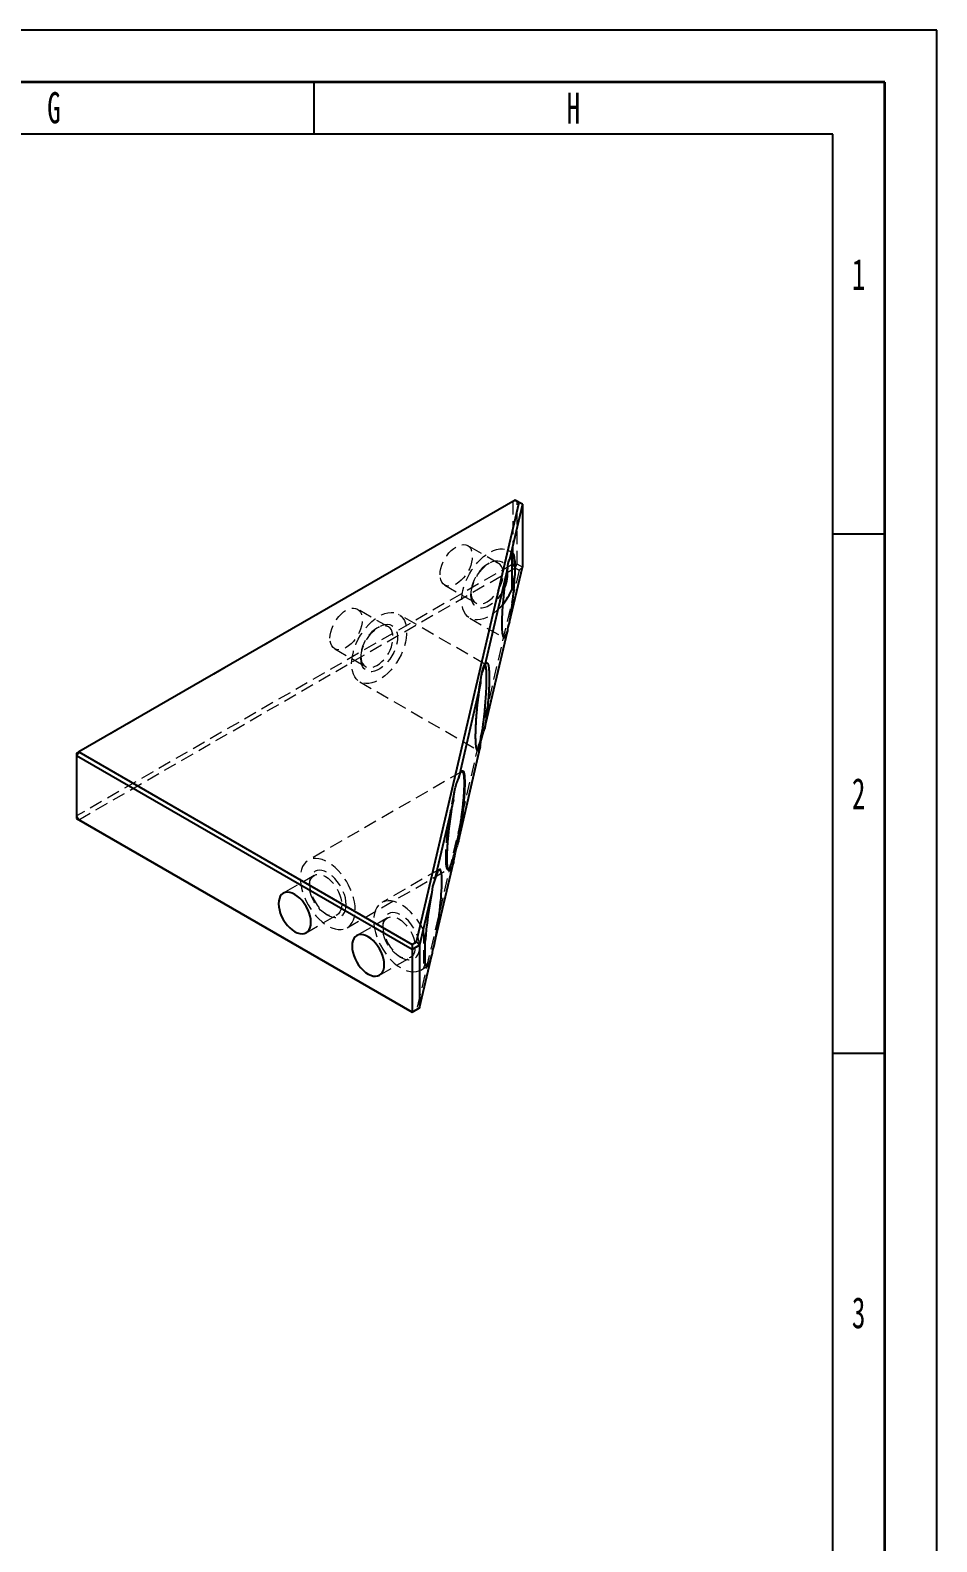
# Model space of a CAD drawing. Header units: millimetres. Extents: x 0 to 420, y 1 to 298.
# Drawn here: x 332.7 to 420, y 152.5 to 298 of the extents above; entities that cross this region are included whole.
import ezdxf

# ---------------------------------------------------------------- set-up
doc = ezdxf.new("R2010")
doc.units = ezdxf.units.MM
doc.linetypes.add('HIDDEN', pattern=[1.905, 1.27, -0.635])
doc.layers.add('SLD-0', color=179, linetype='Continuous')
doc.layers.add('도면층1', color=4, linetype='Continuous', lineweight=35)
doc.layers.add('도면층2', color=3, linetype='Continuous', lineweight=25)
doc.styles.add('SLDTEXTSTYLE6', font='TXT', dxfattribs={"width": 0.638186})

msp = doc.modelspace()

# ---------------------------------------------------------------- linework, layer by layer
at = {"color": 7, "linetype": 'HIDDEN', "lineweight": 18}
for p, q in [((337.1727, 228.3953), (379.1748, 252.6427)), ((379.1748, 252.6427), (379.387, 252.7652)), ((379.5991, 252.6427), (379.1748, 252.6427)), ((379.1748, 252.6427), (379.1748, 246.6003)), ((379.5991, 252.6427), (379.387, 252.7652)), ((379.5991, 252.6427), (380.0941, 252.3569)), ((379.5991, 246.6003), (379.5991, 252.6427)), ((377.7999, 246.6691), (374.83, 248.3836)), ((379.1966, 247.6525), (378.7869, 247.889)), ((379.1748, 246.6003), (337.1727, 222.3529)), ((337.3848, 221.9855), (379.387, 246.2328)), ((379.7769, 246.0077), (369.9108, 203.6974)), ((376.9118, 246.6825), (376.6997, 246.5601)), ((379.1748, 246.6003), (379.5991, 246.6003)), ((379.387, 246.2328), (379.1748, 246.6003)), ((379.387, 246.2328), (379.5991, 246.6003)), ((379.387, 246.2328), (379.7769, 246.0077)), ((380.0941, 246.3145), (379.5991, 246.6003)), ((379.7769, 246.0077), (380.0941, 246.3145)), ((372.6302, 244.573), (375.6, 242.8585)), ((375.1443, 243.8658), (375.1443, 243.6209)), ((367.1933, 240.5461), (364.2234, 242.2605)), ((376.4912, 236.9682), (368.1803, 241.766)), ((366.3052, 240.5595), (366.0931, 240.437)), ((375.0372, 241.3937), (378.3069, 239.5062)), ((362.0236, 238.4499), (364.9934, 236.7355)), ((364.5377, 237.7427), (364.5377, 237.4978)), ((364.4306, 235.2706), (375.7146, 228.7565)), ((374.2459, 226.6138), (359.4809, 218.0901)), ((337.1727, 222.3529), (337.3848, 221.9855)), ((363.2306, 211.5948), (372.9465, 217.2037)), ((372.0978, 217.2097), (366.552, 214.0081)), ((360.0437, 216.6253), (357.0739, 214.9109)), ((359.588, 215.863), (359.588, 215.6181)), ((359.2737, 211.1002), (362.2435, 212.8147)), ((361.1434, 212.9238), (361.3555, 212.8013)), ((367.1148, 212.5433), (364.1449, 210.8288)), ((366.659, 211.7809), (366.659, 211.536)), ((370.5697, 211.3269), (370.5697, 207.7198)), ((366.3447, 207.0182), (369.3146, 208.7327)), ((368.2144, 208.8417), (368.4265, 208.7192)), ((370.3017, 207.5127), (370.9312, 207.8762))]:
    msp.add_line(p, q, dxfattribs=at)
at = {"color": 7, "linetype": 'Continuous', "lineweight": 25}
for p, q in [((379.387, 252.7652), (337.3848, 228.5178)), ((369.9108, 210.2297), (379.7769, 252.54)), ((380.0941, 252.3569), (378.8542, 247.0397)), ((379.7769, 252.54), (379.387, 252.7652)), ((380.0941, 252.3569), (379.7769, 252.54)), ((380.0941, 252.3569), (380.0941, 246.3145)), ((379.112, 244.2018), (379.112, 247.6209)), ((378.6494, 246.1614), (376.4561, 236.7558)), ((378.8542, 240.9973), (380.0941, 246.3145)), ((379.3641, 246.9091), (379.3641, 245.5018)), ((376.4561, 230.7134), (378.6494, 240.119)), ((376.044, 234.9885), (373.9319, 225.9307)), ((337.3848, 228.5178), (337.1727, 228.1504)), ((337.1727, 228.3953), (337.3848, 228.5178)), ((337.3848, 228.5178), (369.4875, 209.9854)), ((373.9319, 219.8883), (376.044, 228.9461)), ((337.1727, 228.3953), (337.1727, 228.1504)), ((369.4875, 209.4955), (337.1727, 228.1504)), ((337.1727, 228.1504), (337.1727, 222.108)), ((373.4615, 223.9136), (371.6488, 216.1399)), ((337.1727, 222.108), (369.4875, 203.4531)), ((337.1727, 222.108), (337.3848, 221.9855)), ((369.4875, 203.453), (337.3848, 221.9855)), ((371.6488, 210.0975), (373.4615, 217.8712)), ((371.3802, 214.9883), (370.1946, 209.9037)), ((369.4875, 209.9854), (369.9108, 210.2297)), ((369.4875, 209.9854), (369.4875, 209.4955)), ((370.1946, 209.9037), (369.4875, 209.4955)), ((369.9108, 210.2297), (370.1946, 209.9037)), ((370.1946, 209.9037), (370.1946, 203.8613)), ((370.7418, 208.1567), (370.7418, 210.3018)), ((369.4875, 209.4955), (369.4875, 203.4531)), ((370.1946, 203.8613), (371.3802, 208.9459)), ((369.4875, 203.4531), (370.1946, 203.8613)), ((370.1946, 203.8613), (369.9108, 203.6974)), ((369.9108, 203.6974), (369.4875, 203.453)), ((369.4875, 203.4531), (369.4875, 203.453))]:
    msp.add_line(p, q, dxfattribs=at)
at = {"color": 7, "linetype": 'HIDDEN', "lineweight": 18, "flags": 128}
for points in [[(372.1745, 245.5802), (372.1936, 245.8723), (372.2506, 246.1793), (372.344, 246.4937), (372.4716, 246.8076), (372.6301, 247.1135), (372.8157, 247.4037), (373.0239, 247.6712), (373.2494, 247.9092), (373.4868, 248.1121), (373.7301, 248.2747), (373.9735, 248.393), (374.2108, 248.4643), (374.4364, 248.4866), (374.6445, 248.4595), (374.8301, 248.3835), (374.9886, 248.2607), (375.1162, 248.094), (375.2096, 247.8875), (375.2666, 247.6463), (375.2857, 247.3763), (375.2666, 247.0843), (375.2096, 246.7773), (375.1162, 246.4629), (374.9886, 246.1489), (374.8301, 245.8431), (374.6445, 245.5528), (374.4364, 245.2854), (374.2108, 245.0473), (373.9735, 244.8445), (373.7301, 244.6819), (373.4868, 244.5635), (373.2494, 244.4923), (373.0239, 244.47), (372.8157, 244.4971), (372.6301, 244.573), (372.4716, 244.6959), (372.344, 244.8626), (372.2506, 245.0691), (372.1936, 245.3103), (372.1745, 245.5802)], [(378.202, 242.7107), (378.193, 242.6998), (377.9094, 242.3799), (377.6118, 242.0918), (377.3043, 241.8394), (376.9913, 241.6264), (376.6773, 241.4558), (376.3665, 241.3299), (376.0633, 241.2505), (375.7721, 241.2187), (375.4969, 241.2349), (375.2416, 241.299), (375.0097, 241.41), (374.8046, 241.5664), (374.629, 241.766), (374.4855, 242.006), (374.3761, 242.2829), (374.3023, 242.593), (374.2651, 242.9319), (374.2651, 243.2947), (374.3023, 243.6765), (374.3761, 244.0718), (374.4855, 244.4751), (374.629, 244.8807), (374.8046, 245.283), (375.0097, 245.6763), (375.2416, 246.055), (375.4969, 246.4139), (375.7721, 246.7479), (376.0633, 247.0523), (376.3665, 247.3229), (376.6773, 247.5558), (376.9913, 247.7478), (377.3043, 247.8961), (377.6118, 247.9988), (377.9094, 248.0543), (378.193, 248.0619), (378.4587, 248.0214), (378.7026, 247.9335), (378.9214, 247.7994), (379.112, 247.6209), (379.112, 247.6209)], [(375.1443, 243.6209), (375.1632, 243.929), (375.2193, 244.2522), (375.3115, 244.5838), (375.4378, 244.9166), (375.5955, 245.2435), (375.7813, 245.5576), (375.9912, 245.8522), (376.2207, 246.121), (376.465, 246.3582), (376.7187, 246.5589), (376.9767, 246.7186), (377.2332, 246.8341), (377.4829, 246.9029), (377.7204, 246.9234), (377.9407, 246.8954), (378.1391, 246.8192), (378.3113, 246.6967), (378.4537, 246.5304), (378.5632, 246.3238), (378.6356, 246.0904)], [(375.1443, 243.8658), (375.1635, 243.5958), (375.2205, 243.3546), (375.3139, 243.1481), (375.4414, 242.9814), (375.6, 242.8586), (375.7856, 242.7827), (375.9937, 242.7555), (376.2192, 242.7778), (376.4566, 242.8491), (376.7, 242.9674), (376.9433, 243.13), (377.1807, 243.3329), (377.4062, 243.5709), (377.6143, 243.8384), (377.8, 244.1286), (377.9585, 244.4345), (378.086, 244.7484), (378.1795, 245.0628), (378.2364, 245.3698), (378.2556, 245.6619), (378.2364, 245.9318), (378.1795, 246.173), (378.086, 246.3795), (377.9585, 246.5463), (377.8, 246.6691), (377.6143, 246.745), (377.4062, 246.7721), (377.1807, 246.7498), (376.9433, 246.6786), (376.7, 246.5602), (376.4566, 246.3976), (376.2192, 246.1948), (375.9937, 245.9567), (375.7856, 245.6893), (375.6, 245.399), (375.4414, 245.0932), (375.3139, 244.7792), (375.2205, 244.4648), (375.1635, 244.1578), (375.1443, 243.8658)], [(378.3618, 244.3101), (378.3113, 244.2015), (378.1391, 243.8801), (377.9407, 243.5749), (377.7204, 243.2925), (377.4829, 243.0388), (377.2332, 242.8193), (376.9767, 242.6386), (376.7187, 242.5006), (376.465, 242.4083), (376.2207, 242.3635), (375.9912, 242.3673), (375.7813, 242.4195), (375.5955, 242.5191), (375.4378, 242.6639), (375.3115, 242.8509), (375.2193, 243.076), (375.1632, 243.3345), (375.1443, 243.6209)], [(361.5679, 239.4572), (361.587, 239.7492), (361.644, 240.0562), (361.7374, 240.3706), (361.865, 240.6846), (362.0235, 240.9904), (362.2091, 241.2807), (362.4173, 241.5481), (362.6428, 241.7862), (362.8802, 241.989), (363.1235, 242.1516), (363.3669, 242.27), (363.6042, 242.3412), (363.8298, 242.3635), (364.0379, 242.3364), (364.2235, 242.2605), (364.382, 242.1376), (364.5096, 241.9709), (364.603, 241.7644), (364.66, 241.5232), (364.6791, 241.2533), (364.66, 240.9612), (364.603, 240.6542), (364.5096, 240.3398), (364.382, 240.0259), (364.2235, 239.72), (364.0379, 239.4298), (363.8298, 239.1623), (363.6042, 238.9243), (363.3669, 238.7214), (363.1235, 238.5588), (362.8802, 238.4405), (362.6428, 238.3692), (362.4173, 238.3469), (362.2091, 238.3741), (362.0235, 238.45), (361.865, 238.5728), (361.7374, 238.7395), (361.644, 238.946), (361.587, 239.1872), (361.5679, 239.4572)], [(363.6538, 236.9875), (363.6725, 237.3604), (363.728, 237.7496), (363.8198, 238.1495), (363.9464, 238.5547), (364.1062, 238.9593), (364.2968, 239.3577), (364.5157, 239.7443), (364.7596, 240.1138), (365.0253, 240.4608), (365.3089, 240.7805), (365.6065, 241.0686), (365.914, 241.3208), (366.2269, 241.5336), (366.5409, 241.7042), (366.8517, 241.83), (367.1547, 241.9093), (367.4459, 241.941), (367.721, 241.9247), (367.9763, 241.8606), (368.2081, 241.7495), (368.4132, 241.5931), (368.5887, 241.3935), (368.7321, 241.1535), (368.8415, 240.8766), (368.9153, 240.5666), (368.9525, 240.2278), (368.9525, 239.865), (368.9153, 239.4833), (368.8415, 239.088), (368.7321, 238.6848), (368.5887, 238.2792), (368.4132, 237.877), (368.2081, 237.4838), (367.9763, 237.1051), (367.721, 236.7462), (367.4459, 236.4122), (367.1547, 236.1078), (366.8517, 235.8372), (366.5409, 235.6043), (366.2269, 235.4123), (365.914, 235.2638), (365.6065, 235.1611), (365.3089, 235.1054), (365.0253, 235.0977), (364.7596, 235.138), (364.5157, 235.2258), (364.2968, 235.3598), (364.1062, 235.5381), (363.9464, 235.7582), (363.8198, 236.0171), (363.728, 236.3111), (363.6725, 236.6361), (363.6538, 236.9875)], [(364.5377, 237.4978), (364.5566, 237.8059), (364.6127, 238.1292), (364.7049, 238.4607), (364.8312, 238.7936), (364.9889, 239.1205), (365.1747, 239.4346), (365.3846, 239.7292), (365.6141, 239.9979), (365.8584, 240.2352), (366.1121, 240.4358), (366.3701, 240.5956), (366.6266, 240.7111), (366.8763, 240.7798), (367.1138, 240.8004), (367.3341, 240.7723), (367.5325, 240.6962), (367.7047, 240.5737), (367.8471, 240.4073), (367.9566, 240.2007), (368.031, 239.9582), (368.0685, 239.6851), (368.0685, 239.3871), (368.031, 239.0705), (367.9566, 238.7422), (367.8471, 238.4092), (367.7047, 238.0784), (367.5325, 237.757), (367.3341, 237.4519), (367.1138, 237.1695), (366.8763, 236.9158), (366.6266, 236.6963), (366.3701, 236.5156), (366.1121, 236.3776), (365.8584, 236.2852), (365.6141, 236.2404), (365.3846, 236.2442), (365.1747, 236.2964), (364.9889, 236.396), (364.8312, 236.5408), (364.7049, 236.7278), (364.6127, 236.9529), (364.5566, 237.2114), (364.5377, 237.4978)], [(364.5377, 237.7427), (364.5569, 237.4728), (364.6139, 237.2316), (364.7073, 237.0251), (364.8348, 236.8583), (364.9934, 236.7355), (365.179, 236.6596), (365.3871, 236.6325), (365.6126, 236.6548), (365.85, 236.726), (366.0934, 236.8444), (366.3367, 237.007), (366.5741, 237.2098), (366.7996, 237.4479), (367.0077, 237.7153), (367.1934, 238.0055), (367.3519, 238.3114), (367.4794, 238.6254), (367.5729, 238.9397), (367.6298, 239.2467), (367.649, 239.5388), (367.6298, 239.8088), (367.5729, 240.05), (367.4794, 240.2565), (367.3519, 240.4232), (367.1934, 240.546), (367.0077, 240.6219), (366.7996, 240.6491), (366.5741, 240.6267), (366.3367, 240.5555), (366.0934, 240.4372), (365.85, 240.2746), (365.6126, 240.0717), (365.3871, 239.8337), (365.179, 239.5662), (364.9934, 239.276), (364.8348, 238.9701), (364.7073, 238.6561), (364.6139, 238.3418), (364.5569, 238.0348), (364.5377, 237.7427)], [(364.0074, 213.3117), (363.9888, 213.6846), (363.9332, 214.0738), (363.8415, 214.4737), (363.7148, 214.8788), (363.555, 215.2834), (363.3644, 215.6819), (363.1456, 216.0685), (362.9016, 216.4379), (362.6359, 216.7849), (362.3523, 217.1047), (362.0547, 217.3927), (361.7472, 217.6449), (361.4343, 217.8578), (361.1203, 218.0283), (360.8096, 218.1541), (360.5065, 218.2335), (360.2154, 218.2652), (359.9402, 218.2489), (359.685, 218.1847), (359.4532, 218.0737), (359.2481, 217.9172), (359.0726, 217.7177), (358.9291, 217.4777), (358.8197, 217.2008), (358.7459, 216.8907), (358.7087, 216.5519), (358.7087, 216.1891), (358.7459, 215.8074), (358.8197, 215.4122), (358.9291, 215.009), (359.0726, 214.6034), (359.2481, 214.2012), (359.4532, 213.8079), (359.685, 213.4292), (359.9402, 213.0704), (360.2154, 212.7364), (360.5065, 212.432), (360.8096, 212.1614), (361.1203, 211.9285), (361.4343, 211.7364), (361.7472, 211.588), (362.0547, 211.4852), (362.3523, 211.4296), (362.6359, 211.4219), (362.9016, 211.4622), (363.1456, 211.55), (363.3644, 211.6839), (363.555, 211.8622), (363.7148, 212.0824), (363.8415, 212.3413), (363.9332, 212.6353), (363.9888, 212.9603), (364.0074, 213.3117)], [(363.1235, 213.822), (363.1047, 214.1301), (363.0486, 214.4533), (362.9564, 214.7849), (362.8301, 215.1177), (362.6723, 215.4447), (362.4865, 215.7588), (362.2766, 216.0533), (362.0471, 216.3221), (361.8029, 216.5593), (361.5491, 216.76), (361.2912, 216.9197), (361.0346, 217.0352), (360.785, 217.104), (360.5474, 217.1245), (360.3272, 217.0965), (360.1288, 217.0204), (359.9566, 216.8978), (359.8142, 216.7315), (359.7046, 216.5249), (359.6303, 216.2824), (359.5927, 216.0093), (359.5927, 215.7112), (359.6303, 215.3947), (359.7046, 215.0664), (359.8142, 214.7333), (359.9566, 214.4026), (360.1288, 214.0812), (360.3272, 213.776), (360.5474, 213.4936), (360.785, 213.24), (361.0346, 213.0204), (361.2912, 212.8397), (361.5491, 212.7017), (361.8029, 212.6094), (362.0471, 212.5646), (362.2766, 212.5684), (362.4865, 212.6206), (362.6723, 212.7202), (362.8301, 212.865), (362.9564, 213.052), (363.0486, 213.2771), (363.1047, 213.5356), (363.1235, 213.822)], [(362.6992, 213.822), (362.6801, 213.552), (362.6231, 213.3108), (362.5297, 213.1043), (362.4021, 212.9376), (362.2436, 212.8147), (362.058, 212.7388), (361.8499, 212.7117), (361.6243, 212.734), (361.387, 212.8052), (361.1436, 212.9236), (360.9003, 213.0862), (360.6629, 213.289), (360.4374, 213.5271), (360.2292, 213.7946), (360.0436, 214.0848), (359.8851, 214.3907), (359.7575, 214.7046), (359.6641, 215.019), (359.6071, 215.326), (359.588, 215.6181), (359.6071, 215.888), (359.6641, 216.1292), (359.7575, 216.3357), (359.8851, 216.5024), (360.0436, 216.6253), (360.2292, 216.7012), (360.4374, 216.7283), (360.6629, 216.706), (360.9003, 216.6348), (361.1436, 216.5164), (361.387, 216.3538), (361.6243, 216.151), (361.8499, 215.9129), (362.058, 215.6455), (362.2436, 215.3552), (362.4021, 215.0494), (362.5297, 214.7354), (362.6231, 214.421), (362.6801, 214.114), (362.6992, 213.822)], [(370.5697, 211.3269), (370.368, 211.7257), (370.1386, 212.1107), (369.8848, 212.4764), (369.6101, 212.8176), (369.3184, 213.1294), (369.0141, 213.4074), (368.7013, 213.6475), (368.3847, 213.8464), (368.0686, 214.0012), (367.7577, 214.1096), (367.4563, 214.1703), (367.1688, 214.1821), (366.8992, 214.1451), (366.6515, 214.0598), (366.4292, 213.9273), (366.2354, 213.7495), (366.0729, 213.529), (365.944, 213.269), (365.8507, 212.9731), (365.7941, 212.6456), (365.7752, 212.2912), (365.7941, 211.9149), (365.8507, 211.5221), (365.944, 211.1184), (366.0729, 210.7096), (366.2354, 210.3015), (366.4292, 209.9), (366.6515, 209.5108), (366.8992, 209.1394), (367.1688, 208.7912), (367.4563, 208.4711), (367.7577, 208.1838), (368.0686, 207.9332), (368.3847, 207.7231), (368.7013, 207.5564), (369.0141, 207.4354), (369.3184, 207.362), (369.6101, 207.3371), (369.8848, 207.3611), (370.1386, 207.4337), (370.368, 207.5539), (370.5697, 207.7198)], [(369.7703, 209.7399), (369.7512, 209.47), (369.6942, 209.2288), (369.6008, 209.0223), (369.4732, 208.8555), (369.3147, 208.7327), (369.1291, 208.6568), (368.9209, 208.6297), (368.6954, 208.652), (368.458, 208.7232), (368.2147, 208.8416), (367.9713, 209.0042), (367.734, 209.207), (367.5084, 209.4451), (367.3003, 209.7125), (367.1147, 210.0027), (366.9561, 210.3086), (366.8286, 210.6226), (366.7352, 210.9369), (366.6782, 211.2439), (366.659, 211.536), (366.6782, 211.806), (366.7352, 212.0472), (366.8286, 212.2537), (366.9561, 212.4204), (367.1147, 212.5432), (367.3003, 212.6191), (367.5084, 212.6463), (367.734, 212.6239), (367.9713, 212.5527), (368.2147, 212.4344), (368.458, 212.2718), (368.6954, 212.0689), (368.9209, 211.8309), (369.1291, 211.5634), (369.3147, 211.2732), (369.4732, 210.9673), (369.6008, 210.6533), (369.6942, 210.339), (369.7512, 210.032), (369.7703, 209.7399)], [(370.1946, 209.7399), (370.1757, 210.048), (370.1196, 210.3713), (370.0274, 210.7029), (369.9011, 211.0357), (369.7434, 211.3626), (369.5576, 211.6767), (369.3477, 211.9713), (369.1182, 212.2401), (368.8739, 212.4773), (368.6202, 212.6779), (368.3622, 212.8377), (368.1057, 212.9532), (367.856, 213.0219), (367.6185, 213.0425), (367.3982, 213.0144), (367.1998, 212.9383), (367.0276, 212.8158), (366.8852, 212.6494), (366.7757, 212.4428), (366.7013, 212.2004), (366.6638, 211.9272), (366.6638, 211.6292), (366.7013, 211.3127), (366.7757, 210.9844), (366.8852, 210.6513), (367.0276, 210.3205), (367.1998, 209.9992), (367.3982, 209.694), (367.6185, 209.4116), (367.856, 209.1579), (368.1057, 208.9384), (368.3622, 208.7577), (368.6202, 208.6197), (368.8739, 208.5273), (369.1182, 208.4825), (369.3477, 208.4863), (369.5576, 208.5386), (369.7434, 208.6381), (369.9011, 208.783), (370.0274, 208.9699), (370.1196, 209.1951), (370.1757, 209.4536), (370.1946, 209.7399)]]:
    msp.add_lwpolyline(points, dxfattribs=at)
at = {"color": 7, "linetype": 'Continuous', "lineweight": 25, "flags": 128}
for points in [[(359.7294, 212.1075), (359.7102, 212.3996), (359.6533, 212.7066), (359.5598, 213.0209), (359.4323, 213.3349), (359.2738, 213.6408), (359.0881, 213.931), (358.88, 214.1984), (358.6545, 214.4365), (358.4171, 214.6393), (358.1738, 214.8019), (357.9304, 214.9203), (357.693, 214.9915), (357.4675, 215.0138), (357.2594, 214.9867), (357.0738, 214.9108), (356.9152, 214.788), (356.7877, 214.6213), (356.6943, 214.4148), (356.6373, 214.1736), (356.6181, 213.9036), (356.6373, 213.6115), (356.6943, 213.3045), (356.7877, 212.9902), (356.9152, 212.6762), (357.0738, 212.3703), (357.2594, 212.0801), (357.4675, 211.8127), (357.693, 211.5746), (357.9304, 211.3718), (358.1738, 211.2092), (358.4171, 211.0908), (358.6545, 211.0196), (358.88, 210.9972), (359.0881, 211.0244), (359.2738, 211.1003), (359.4323, 211.2231), (359.5598, 211.3898), (359.6533, 211.5963), (359.7102, 211.8375), (359.7294, 212.1075)], [(366.8005, 208.0255), (366.7813, 208.3175), (366.7243, 208.6245), (366.6309, 208.9389), (366.5034, 209.2529), (366.3448, 209.5587), (366.1592, 209.849), (365.9511, 210.1164), (365.7255, 210.3545), (365.4882, 210.5573), (365.2448, 210.7199), (365.0015, 210.8383), (364.7641, 210.9095), (364.5386, 210.9318), (364.3304, 210.9047), (364.1448, 210.8288), (363.9863, 210.7059), (363.8587, 210.5392), (363.7653, 210.3327), (363.7083, 210.0915), (363.6892, 209.8216), (363.7083, 209.5295), (363.7653, 209.2225), (363.8587, 208.9081), (363.9863, 208.5942), (364.1448, 208.2883), (364.3304, 207.9981), (364.5386, 207.7306), (364.7641, 207.4926), (365.0015, 207.2897), (365.2448, 207.1271), (365.4882, 207.0087), (365.7255, 206.9375), (365.9511, 206.9152), (366.1592, 206.9423), (366.3448, 207.0183), (366.5034, 207.1411), (366.6309, 207.3078), (366.7243, 207.5143), (366.7813, 207.7555), (366.8005, 208.0255)]]:
    msp.add_lwpolyline(points, dxfattribs=at)
at = {"color": 7, "linetype": 'Continuous', "lineweight": 25}
for centre, radius, start, end in [((375.6834, 245.6332), 2.9874, 333.712545, 8.80349), ((373.2336, 246.7661), 6.4134, 320.777221, 336.431715)]:
    msp.add_arc(centre, radius, start, end, dxfattribs=at)
for centre, major_axis, ratio, start_param, end_param in [((378.7518, 243.5793), (0.4215, 4.081), 0.1144618, 5.67841511, 6.85386463), ((377.6553, 244.2123), (1.1345, 3.6602), 0.36613126, 5.646734, 6.00722085), ((378.7518, 243.5793), (0.4215, 4.081), 0.1144618, 0.89764194, 3.71227198), ((382.0422, 241.6798), (-2.9375, 5.5999), 0.30351145, 0.17457302, 0.50153563), ((378.7518, 243.5793), (0.4215, 4.081), 0.1144618, 4.03923459, 5.21468411), ((377.6553, 244.2123), (1.1345, 3.6602), 0.36613126, 4.82251616, 5.18300301), ((382.0422, 241.6798), (3.1466, 2.4139), 0.52664578, 2.40766837, 2.73463099), ((371.5145, 212.5429), (0.632, 4.6783), 0.11334639, 4.1777416, 6.99237164), ((375.8286, 215.0334), (4.4403, 0.3575), 0.80186244, 2.72716893, 3.05413154), ((371.5145, 212.5429), (0.632, 4.6783), 0.11334639, 1.03614895, 2.08561248), ((375.8286, 215.0334), (4.2962, 6.5687), 0.17628789, 2.52835409, 2.85531671), ((371.5145, 212.5429), (0.632, 4.6783), 0.11334639, 2.80131546, 3.85077899)]:
    msp.add_ellipse(centre, major_axis=major_axis, ratio=ratio, start_param=start_param, end_param=end_param, dxfattribs=at)
at = {"color": 7, "linetype": 'HIDDEN', "lineweight": 18}
for start_param, end_param in [(4.36776095, 4.63972597), (3.38009294, 3.65205796)]:
    msp.add_ellipse((369.4874, 211.3727), major_axis=(-0.8653, 3.8157), ratio=0.26787927, start_param=start_param, end_param=end_param, dxfattribs=at)
for points, knots in [([(376.5311, 236.9172), (376.5298, 236.9203), (376.5177, 236.9517), (376.4869, 236.9762), (376.4376, 236.9747), (376.3776, 236.8966), (376.3243, 236.7765), (376.2798, 236.6476), (376.2454, 236.5342), (376.2104, 236.4047), (376.1749, 236.2601), (376.1392, 236.1012), (376.1005, 235.9151), (376.0595, 235.7012), (376.0164, 235.4572), (375.9742, 235.1995), (375.9328, 234.9271), (375.8838, 234.5809), (375.8281, 234.1504), (375.7683, 233.6291), (375.7186, 233.1379), (375.6781, 232.6879), (375.6357, 232.1579), (375.5931, 231.5051), (375.5611, 230.7625), (375.5502, 230.0998), (375.5611, 229.5462), (375.5875, 229.1968), (375.6182, 228.9915), (375.6436, 228.8781), (375.6627, 228.8354), (375.6712, 228.8164)], [0, 0, 0, 0, 0.0034899, 0.03460329, 0.07705935, 0.1208612, 0.16598228, 0.18843578, 0.21127, 0.23491049, 0.25790278, 0.28105433, 0.30485405, 0.3333532, 0.36098678, 0.38923328, 0.41658287, 0.44371885, 0.48883681, 0.53263871, 0.57509784, 0.60621123, 0.63658324, 0.69514925, 0.75144276, 0.80646729, 0.86149182, 0.91778533, 0.94678319, 0.9764399, 1, 1, 1, 1]), ([(376.6458, 237.0827), (376.6122, 237.0633), (376.545, 237.0245), (376.4771, 236.9857), (376.4431, 236.9663)], [0, 0, 0, 0, 0.49968713, 1, 1, 1, 1]), ([(375.6713, 228.8121), (375.6812, 228.7917), (375.7008, 228.7509), (375.7201, 228.7106), (375.7297, 228.6906)], [0, 0, 0, 0, 0.50061336, 1, 1, 1, 1]), ([(374.1797, 226.5486), (374.1718, 226.5413), (374.1324, 226.505), (374.0547, 226.3612), (373.9663, 226.1638), (373.8918, 225.9657), (373.8343, 225.7992), (373.7757, 225.6156), (373.7167, 225.4174), (373.6569, 225.2034), (373.5962, 224.973), (373.5356, 224.7292), (373.4758, 224.4757), (373.4168, 224.2125), (373.3582, 223.9379), (373.3007, 223.6549), (373.2262, 223.2707), (373.1374, 222.7786), (373.0375, 222.1668), (372.9541, 221.5984), (372.8862, 221.0848), (372.8323, 220.633), (372.7856, 220.1929), (372.7468, 219.7688), (372.716, 219.3644), (372.6939, 218.9847), (372.6799, 218.6301), (372.6782, 218.4206), (372.6773, 218.3167)], [0, 0, 0, 0, 0.01512348, 0.07576655, 0.13945943, 0.17150571, 0.20483877, 0.23836913, 0.27163665, 0.30520846, 0.33975857, 0.37430515, 0.40787689, 0.44114801, 0.4746748, 0.50800792, 0.54005771, 0.60374727, 0.66439045, 0.72172137, 0.76262643, 0.80152081, 0.83842111, 0.87342978, 0.90674538, 0.93866779, 0.96959408, 1, 1, 1, 1]), ([(374.2108, 226.6054), (374.1997, 226.5891), (374.1773, 226.5566), (374.1547, 226.5239), (374.1433, 226.5075)], [0, 0, 0, 0, 0.49894549, 1, 1, 1, 1]), ([(372.6773, 218.3167), (372.6782, 218.2196), (372.6799, 218.0237), (372.6939, 217.7785), (372.716, 217.5715), (372.7468, 217.4076), (372.7856, 217.2877), (372.8322, 217.211), (372.8865, 217.1858), (372.9251, 217.1825), (372.9465, 217.2037), (372.9465, 217.2037)], [0, 0, 0, 0, 0.10925029, 0.22037031, 0.33506946, 0.45477439, 0.58056267, 0.71314763, 0.85289748, 0.99987183, 1, 1, 1, 1]), ([(372.8596, 217.1987), (372.8871, 217.183), (372.9421, 217.1515), (372.9969, 217.1199), (373.0243, 217.1041)], [0, 0, 0, 0, 0.50011392, 1, 1, 1, 1])]:
    msp.add_open_spline(points, degree=3, knots=knots, dxfattribs=at)
at = {"color": 7, "linetype": 'Continuous', "lineweight": 25}
for points, knots in [([(376.4561, 236.7558), (376.439, 236.7271), (376.4049, 236.6698), (376.3428, 236.5486), (376.274, 236.3882), (376.2053, 236.1819), (376.1495, 235.9622), (376.1063, 235.7324), (376.0746, 235.4914), (376.0532, 235.2445), (376.047, 235.0729), (376.044, 234.9885)], [0, 0, 0, 0, 0.062722163, 0.12506184, 0.25008748, 0.374921198, 0.499832655, 0.626580838, 0.749866051, 0.876950115, 1, 1, 1, 1]), ([(376.4561, 236.7558), (376.4623, 236.7721), (376.4772, 236.8111), (376.5032, 236.8731), (376.5311, 236.9321), (376.5611, 236.9866), (376.5877, 237.0268), (376.616, 237.0603), (376.641, 237.0812), (376.6674, 237.0935), (376.6905, 237.095), (376.7148, 237.0859), (376.7358, 237.0679), (376.7577, 237.0374), (376.7765, 237.0002), (376.7957, 236.9487), (376.812, 236.8925), (376.8285, 236.8204), (376.8422, 236.7458), (376.8557, 236.6539), (376.8667, 236.5616), (376.8771, 236.4508), (376.8852, 236.3416), (376.8924, 236.2128), (376.8976, 236.088), (376.9014, 235.9491), (376.9032, 235.8344), (376.9041, 235.7338), (376.9041, 235.682), (376.9042, 235.6561)], [0, 0, 0, 0, 0.02695755, 0.064406, 0.11399605, 0.15091177, 0.19972694, 0.23601753, 0.2839473, 0.31954024, 0.36650288, 0.40134893, 0.44729594, 0.48137232, 0.5262923, 0.55960524, 0.60352683, 0.63611336, 0.67910685, 0.71103535, 0.75321246, 0.78458163, 0.82609284, 0.85702874, 0.89805801, 0.92870896, 0.96437723, 0.98216956, 1, 1, 1, 1]), ([(376.652, 235.6069), (376.6499, 235.7977), (376.6457, 236.1836), (376.6181, 236.5272), (376.5877, 236.7336), (376.5611, 236.8506), (376.5407, 236.8957), (376.5311, 236.9172)], [0, 0, 0, 0, 0.27951846, 0.56548324, 0.71278914, 0.86344188, 1, 1, 1, 1]), ([(376.044, 228.9461), (376.0378, 228.9298), (376.0229, 228.8908), (375.9969, 228.8288), (375.969, 228.7698), (375.939, 228.7152), (375.9124, 228.6751), (375.8841, 228.6415), (375.8591, 228.6206), (375.8327, 228.6084), (375.8096, 228.6069), (375.7853, 228.616), (375.7643, 228.634), (375.7424, 228.6644), (375.7236, 228.7017), (375.7044, 228.7532), (375.6881, 228.8094), (375.6716, 228.8814), (375.6579, 228.956), (375.6444, 229.0479), (375.6335, 229.1402), (375.623, 229.2511), (375.6149, 229.3602), (375.6077, 229.489), (375.6025, 229.6139), (375.5985, 229.7594), (375.5964, 229.8988), (375.5957, 230.0596), (375.5965, 230.2122), (375.5991, 230.3867), (375.603, 230.551), (375.6089, 230.7375), (375.6157, 230.912), (375.6248, 231.1087), (375.6345, 231.2916), (375.6467, 231.4967), (375.6592, 231.6862), (375.6745, 231.8976), (375.6897, 232.092), (375.7078, 232.3077), (375.7255, 232.5051), (375.7463, 232.7229), (375.7663, 232.9214), (375.7896, 233.1394), (375.8119, 233.337), (375.8374, 233.553), (375.8616, 233.7478), (375.8892, 233.9598), (375.9151, 234.1501), (375.9444, 234.356), (375.9718, 234.5398), (376.0026, 234.7376), (376.0258, 234.8806), (376.0407, 234.9687), (376.044, 234.9885)], [0, 0, 0, 0, 0.01347886, 0.0322032, 0.05699839, 0.07545636, 0.0998641, 0.11800951, 0.14197455, 0.15977113, 0.1832526, 0.20067574, 0.22364938, 0.24068768, 0.26314781, 0.27980439, 0.30176532, 0.31805869, 0.33955557, 0.35551993, 0.37660861, 0.3922933, 0.41304903, 0.42851708, 0.44903184, 0.46435742, 0.48473582, 0.50000069, 0.52035472, 0.53564395, 0.55608692, 0.57148427, 0.59212465, 0.60770803, 0.62864378, 0.64448136, 0.66579532, 0.68194255, 0.70369912, 0.72019681, 0.74244008, 0.75931348, 0.78206665, 0.79932539, 0.82259119, 0.84022996, 0.86399188, 0.88199155, 0.90621558, 0.92454468, 0.94918144, 0.96779781, 0.99278488, 1, 1, 1, 1]), ([(375.7146, 228.7565), (375.7323, 228.7537), (375.7681, 228.7478), (375.8282, 228.8288), (375.8815, 228.9482), (375.926, 229.0771), (375.9603, 229.1906), (375.9954, 229.32), (376.0309, 229.4647), (376.0666, 229.6236), (376.1053, 229.8097), (376.1463, 230.0236), (376.1894, 230.2675), (376.2315, 230.5253), (376.273, 230.7976), (376.322, 231.1438), (376.3777, 231.5744), (376.4375, 232.0956), (376.4872, 232.5869), (376.5276, 233.0368), (376.5701, 233.567), (376.6124, 234.2183), (376.6457, 234.9672), (376.6499, 235.3953), (376.652, 235.6069)], [0, 0, 0, 0, 0.054972245, 0.111722326, 0.170181626, 0.199272589, 0.228856818, 0.259485656, 0.289274681, 0.319270052, 0.350105186, 0.387028952, 0.422831275, 0.459427711, 0.49486209, 0.530019727, 0.588474973, 0.645225131, 0.70023558, 0.740546376, 0.779896638, 0.855775301, 0.928709707, 1, 1, 1, 1]), ([(376.9042, 235.6561), (376.9041, 235.6211), (376.904, 235.5511), (376.9029, 235.4423), (376.9007, 235.3044), (376.8971, 235.1508), (376.8912, 234.9644), (376.8844, 234.7899), (376.8753, 234.5932), (376.8656, 234.4103), (376.8534, 234.2052), (376.8409, 234.0156), (376.8256, 233.8043), (376.8105, 233.6099), (376.7924, 233.3942), (376.7746, 233.1968), (376.7538, 232.979), (376.7338, 232.7805), (376.7105, 232.5625), (376.6882, 232.3649), (376.6627, 232.1489), (376.6385, 231.954), (376.6109, 231.7421), (376.585, 231.5518), (376.5557, 231.3459), (376.5283, 231.1621), (376.4975, 230.9643), (376.4743, 230.8213), (376.4594, 230.7332), (376.4561, 230.7134)], [0, 0, 0, 0, 0.023727501, 0.047478498, 0.07129305, 0.112178753, 0.142973289, 0.184253816, 0.215420399, 0.257291678, 0.288966657, 0.331594339, 0.363888627, 0.407401517, 0.440396723, 0.484883018, 0.518629624, 0.564135713, 0.598653001, 0.645184344, 0.68046169, 0.727985256, 0.763984406, 0.812432193, 0.849090193, 0.898363447, 0.935595986, 0.985569838, 1, 1, 1, 1]), ([(376.044, 228.9461), (376.0458, 228.9869), (376.0495, 229.0693), (376.0604, 229.1988), (376.078, 229.3538), (376.1063, 229.5385), (376.1495, 229.7541), (376.2053, 229.9801), (376.274, 230.2146), (376.3429, 230.4178), (376.4049, 230.585), (376.439, 230.6705), (376.4561, 230.7134)], [0, 0, 0, 0, 0.08158375, 0.16491878, 0.25008774, 0.37329187, 0.49995486, 0.6249823, 0.74998902, 0.8749925, 0.93730522, 1, 1, 1, 1]), ([(372.9465, 217.2037), (372.9762, 217.2283), (373.0373, 217.279), (373.1375, 217.4534), (373.2262, 217.6541), (373.3006, 217.8518), (373.3582, 218.0183), (373.4168, 218.2019), (373.4758, 218.4001), (373.5356, 218.6141), (373.5962, 218.8444), (373.6569, 219.0883), (373.7167, 219.3418), (373.7757, 219.605), (373.8343, 219.8796), (373.8918, 220.1626), (373.9662, 220.5468), (374.055, 221.0389), (374.1549, 221.6507), (374.2384, 222.2191), (374.3063, 222.7327), (374.3602, 223.1845), (374.4068, 223.6245), (374.4457, 224.0487), (374.4764, 224.4529), (374.4987, 224.8333), (374.5121, 225.1858), (374.5166, 225.5066), (374.5121, 225.7922), (374.4987, 226.0394), (374.4764, 226.2459), (374.4457, 226.4099), (374.4068, 226.53), (374.3602, 226.6057), (374.3062, 226.6348), (374.2461, 226.6241), (374.2021, 226.574), (374.1797, 226.5486)], [0, 0, 0, 0, 0.04204453, 0.08654826, 0.13329013, 0.15680773, 0.18126964, 0.20587634, 0.23029016, 0.25492728, 0.28028234, 0.30563481, 0.33027188, 0.35468834, 0.37929242, 0.40375438, 0.42727455, 0.47401398, 0.51851779, 0.56059086, 0.59060958, 0.61915275, 0.64623252, 0.67192411, 0.6963732, 0.71979989, 0.74249557, 0.76480936, 0.78712315, 0.80981882, 0.83324551, 0.85769461, 0.8833862, 0.91046597, 0.93900913, 0.96902786, 1, 1, 1, 1]), ([(373.4615, 223.9136), (373.4655, 223.9743), (373.4736, 224.0969), (373.4925, 224.2773), (373.5164, 224.4571), (373.5459, 224.636), (373.5808, 224.8141), (373.6264, 225.0146), (373.6854, 225.2365), (373.7592, 225.474), (373.8411, 225.7067), (373.9013, 225.8553), (373.9319, 225.9307)], [0, 0, 0, 0, 0.07954146, 0.16053535, 0.24303272, 0.32708187, 0.41272847, 0.5000157, 0.62324842, 0.74997436, 0.87314702, 1, 1, 1, 1]), ([(373.9319, 225.9307), (373.9354, 225.9422), (373.9541, 226.0019), (373.9839, 226.0925), (374.0244, 226.2079), (374.0606, 226.3029), (374.0994, 226.3963), (374.1338, 226.471), (374.1689, 226.5384), (374.2013, 226.5926), (374.2356, 226.6405), (374.267, 226.6741), (374.2971, 226.6961), (374.3244, 226.7069), (374.3515, 226.7066), (374.3772, 226.6948), (374.4011, 226.6714), (374.4234, 226.6366), (374.4439, 226.5903), (374.4627, 226.5327), (374.4796, 226.4639), (374.4946, 226.3841), (374.5076, 226.2935), (374.5188, 226.1922), (374.5279, 226.0806), (374.5351, 225.9588), (374.5402, 225.8272), (374.5432, 225.6861), (374.5443, 225.5358), (374.5432, 225.3767), (374.5402, 225.2092), (374.5351, 225.0338), (374.5279, 224.8508), (374.5188, 224.6607), (374.5076, 224.464), (374.4946, 224.2611), (374.4796, 224.0526), (374.4627, 223.839), (374.4439, 223.6208), (374.4234, 223.3984), (374.4011, 223.1725), (374.3772, 222.9435), (374.3515, 222.712), (374.3244, 222.4787), (374.2957, 222.2439), (374.2655, 222.0083), (374.234, 221.7725), (374.2013, 221.537), (374.1673, 221.3024), (374.1321, 221.0693), (374.0942, 220.8268), (374.057, 220.5987), (374.0171, 220.3627), (373.9801, 220.1517), (373.9504, 219.9879), (373.9354, 219.9076), (373.9319, 219.8883)], [0, 0, 0, 0, 0.006442959, 0.033539266, 0.053646183, 0.080128828, 0.099722409, 0.125453804, 0.144437144, 0.166219478, 0.187588922, 0.211480962, 0.229016796, 0.249047518, 0.268610258, 0.287700375, 0.306317991, 0.324467574, 0.342159017, 0.359407208, 0.376233012, 0.392662773, 0.408729057, 0.424470003, 0.439929647, 0.455157013, 0.470205866, 0.485133498, 0.499999878, 0.514866258, 0.52979389, 0.544842743, 0.56007011, 0.575529754, 0.5912707, 0.607336984, 0.623766744, 0.640592549, 0.65784074, 0.675532183, 0.693681766, 0.712299382, 0.731389499, 0.750952239, 0.770982961, 0.791473347, 0.81241099, 0.833780435, 0.855562769, 0.877736591, 0.900277633, 0.92645428, 0.946353834, 0.973205012, 0.99355704, 1, 1, 1, 1]), ([(372.8494, 218.2676), (372.8495, 218.2935), (372.8496, 218.3454), (372.8506, 218.453), (372.8532, 218.5926), (372.8583, 218.7681), (372.8654, 218.9511), (372.8746, 219.1412), (372.8857, 219.3379), (372.8988, 219.5408), (372.9138, 219.7492), (372.9307, 219.9629), (372.9494, 220.1811), (372.9699, 220.4035), (372.9922, 220.6294), (373.0162, 220.8584), (373.0418, 221.0898), (373.069, 221.3232), (373.0977, 221.558), (373.1278, 221.7935), (373.1593, 222.0294), (373.1921, 222.2648), (373.2261, 222.4995), (373.2612, 222.7326), (373.2992, 222.975), (373.3363, 223.2032), (373.3762, 223.4392), (373.4132, 223.6502), (373.443, 223.814), (373.4579, 223.8943), (373.4615, 223.9136)], [0, 0, 0, 0, 0.01486164, 0.02973865, 0.05959372, 0.08969124, 0.12014578, 0.15106487, 0.18254656, 0.21467893, 0.24753824, 0.28118964, 0.3156858, 0.35106847, 0.3873674, 0.4246024, 0.46278239, 0.50190762, 0.54196881, 0.58294933, 0.62482435, 0.66756297, 0.71112736, 0.75547473, 0.80055653, 0.85290949, 0.89270835, 0.94641036, 0.98711416, 1, 1, 1, 1]), ([(373.9319, 219.8883), (373.9013, 219.7952), (373.8411, 219.6118), (373.7592, 219.3415), (373.6854, 219.0789), (373.6114, 218.7883), (373.5443, 218.4806), (373.4892, 218.1614), (373.4706, 217.9667), (373.4615, 217.8712)], [0, 0, 0, 0, 0.12686181, 0.25004293, 0.37677796, 0.50001941, 0.67294262, 0.83947747, 1, 1, 1, 1]), ([(373.4615, 217.8712), (373.4579, 217.8597), (373.4392, 217.7999), (373.4095, 217.7094), (373.3689, 217.594), (373.3327, 217.499), (373.2939, 217.4056), (373.2595, 217.3309), (373.2244, 217.2635), (373.1921, 217.2092), (373.1578, 217.1614), (373.1263, 217.1278), (373.0963, 217.1058), (373.069, 217.095), (373.0418, 217.0953), (373.0162, 217.1071), (372.9922, 217.1305), (372.9699, 217.1653), (372.9494, 217.2116), (372.9307, 217.2692), (372.9138, 217.338), (372.8988, 217.4178), (372.8857, 217.5084), (372.8746, 217.6096), (372.8654, 217.7213), (372.8583, 217.8431), (372.8532, 217.9747), (372.8506, 218.0925), (372.8496, 218.191), (372.8495, 218.242), (372.8494, 218.2676)], [0, 0, 0, 0, 0.01288584, 0.06707814, 0.10729174, 0.16025672, 0.19944366, 0.25090614, 0.2888726, 0.33243702, 0.37517566, 0.42295946, 0.45803092, 0.49809213, 0.53721738, 0.57539739, 0.61263241, 0.64893136, 0.68431404, 0.71881022, 0.75246164, 0.78532097, 0.81745335, 0.84893506, 0.87985416, 0.91030872, 0.94040625, 0.97026134, 0.98513835, 1, 1, 1, 1])]:
    msp.add_open_spline(points, degree=3, knots=knots, dxfattribs=at)
at = {"layer": 'SLD-0', "color": 7}
for p, q in [((420, 298), (0, 298)), ((420, 1), (420, 298))]:
    msp.add_line(p, q, dxfattribs=at)
at = {"layer": '도면층1', "color": 7}
for p, q in [((415, 293), (5, 293)), ((415, 6), (415, 293))]:
    msp.add_line(p, q, dxfattribs=at)
at = {"layer": '도면층2', "color": 7}
for p, q in [((360, 293), (360, 288)), ((410, 288), (10, 288)), ((410, 11), (410, 288)), ((410, 249.5), (415, 249.5)), ((410, 199.5), (415, 199.5))]:
    msp.add_line(p, q, dxfattribs=at)

# ---------------------------------------------------------------- texts
at = {"layer": '도면층2', "color": 7, "char_height": 3, "attachment_point": 2, "style": 'SLDTEXTSTYLE6'}
for s, insert in [('G', (334.9916, 292.0432)), ('H', (385.0135, 291.9922)), ('1', (412.4784, 275.9982)), ('2', (412.4784, 225.9982)), ('3', (412.4784, 176.0237))]:
    msp.add_mtext(s, dxfattribs=dict(at, insert=insert))

doc.saveas('drawing.dxf')
